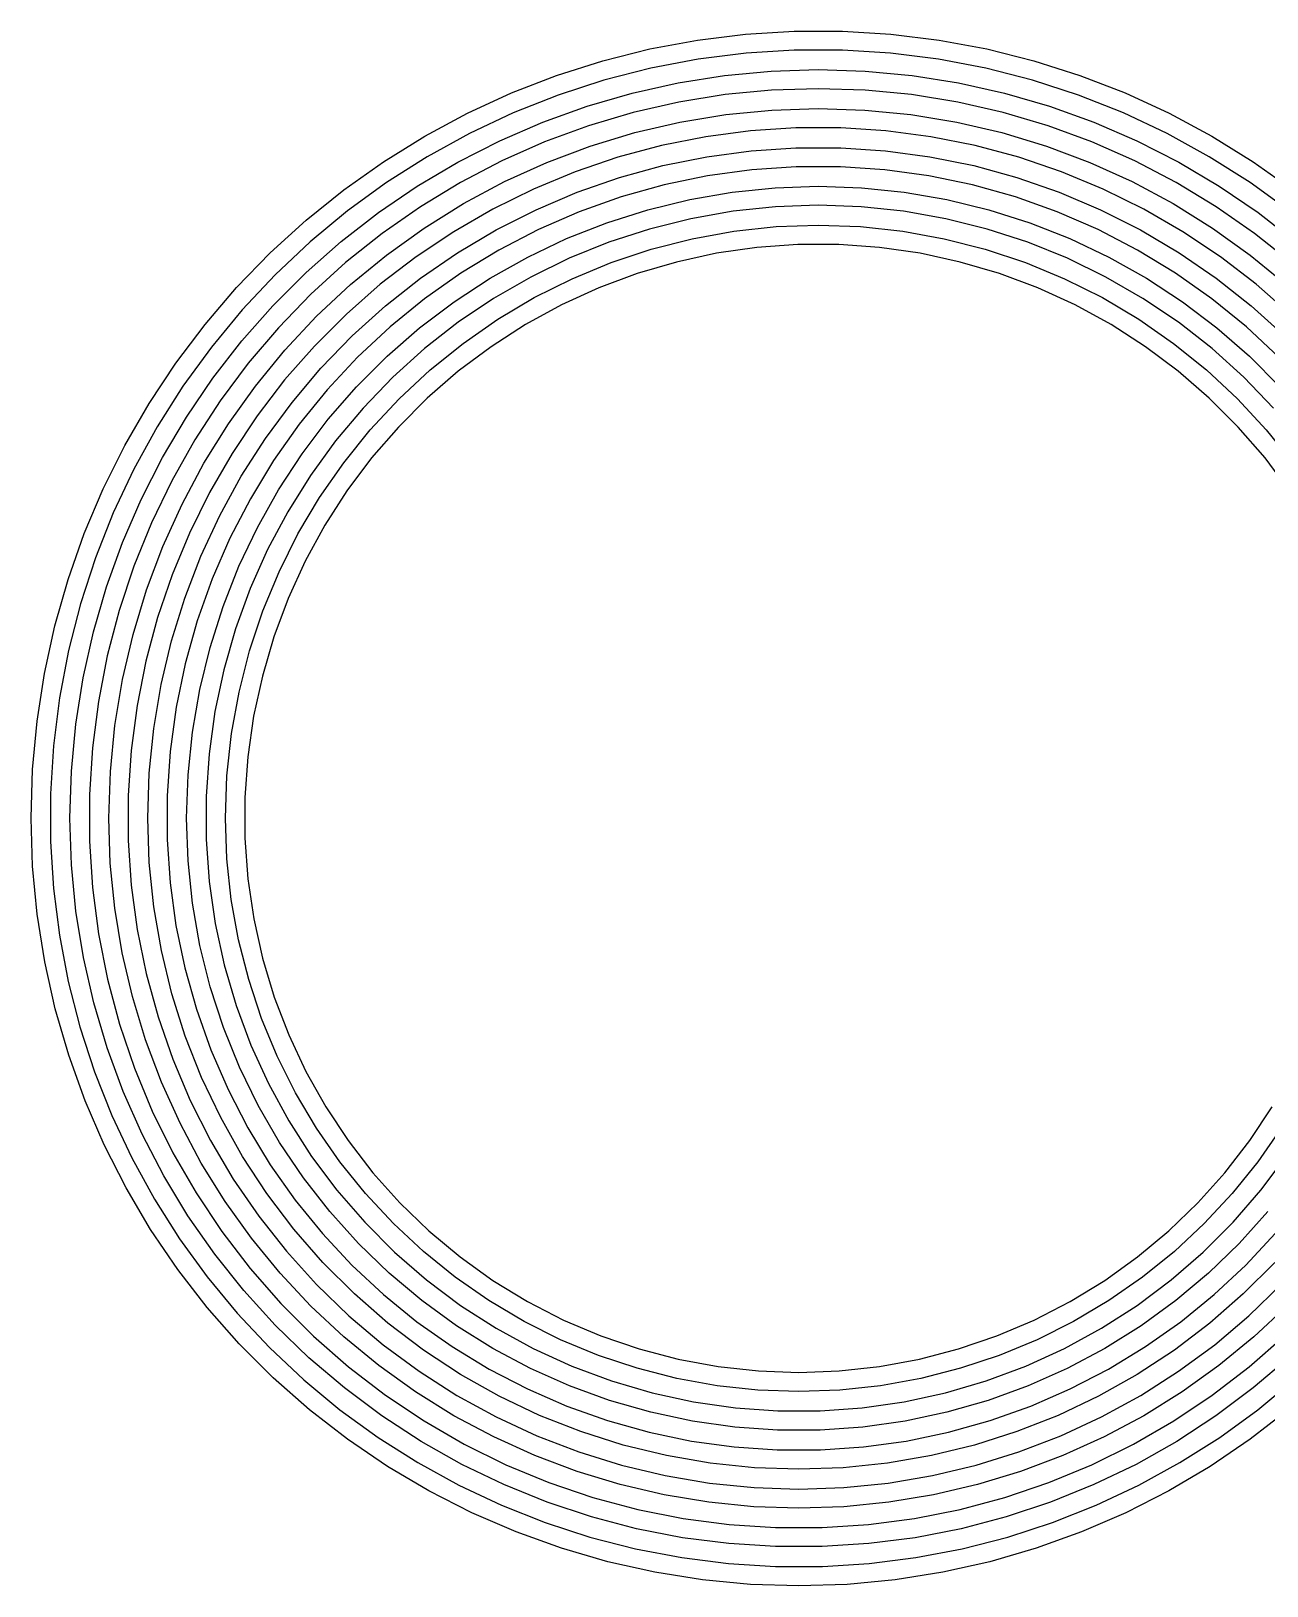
# Model space of a CAD drawing. Extents: x 25 to 275, y -107 to -24.
# Drawn here: x 130.12 to 146.02, y -74.88 to -54.88 of the extents above; entities that cross this region are included whole.
import ezdxf

# ---------------------------------------------------------------- set-up
doc = ezdxf.new("R2010")
doc.units = 0
doc.layers.add('BLACK', color=7, linetype='CONTINUOUS')

msp = doc.modelspace()

# ---------------------------------------------------------------- linework, layer by layer
at = {"layer": 'BLACK', "linetype": 'CONTINUOUS'}
for p, q in [((138.696909, -54.994825), (139.315783, -54.918191)), ((139.315783, -54.918191), (139.9382, -54.879802)), ((139.9382, -54.879802), (140.5618, -54.879802)), ((140.5618, -54.879802), (141.184217, -54.918191)), ((141.184217, -54.918191), (141.803091, -54.994825)), ((137.479162, -55.261515), (138.083928, -55.109411)), ((138.083928, -55.109411), (138.696909, -54.994825)), ((139.320222, -55.163972), (138.704447, -55.241763)), ((139.939666, -55.125), (139.320222, -55.163972)), ((140.560334, -55.125), (139.939666, -55.125)), ((141.179778, -55.163972), (140.560334, -55.125)), ((141.795553, -55.241763), (141.179778, -55.163972)), ((141.803091, -54.994825), (142.416072, -55.109411)), ((142.416072, -55.109411), (143.020838, -55.261515)), ((136.884908, -55.450561), (137.479162, -55.261515)), ((138.094772, -55.358064), (137.493603, -55.512418)), ((138.704447, -55.241763), (138.094772, -55.358064)), ((139.645641, -55.393993), (140.25, -55.375)), ((140.25, -55.375), (140.854359, -55.393993)), ((142.405228, -55.358064), (141.795553, -55.241763)), ((143.006397, -55.512418), (142.405228, -55.358064)), ((143.020838, -55.261515), (143.615092, -55.450561)), ((136.303418, -55.675832), (136.884908, -55.450561)), ((137.493603, -55.512418), (136.903312, -55.704216)), ((137.85636, -55.677387), (138.446455, -55.545485)), ((138.446455, -55.545485), (139.043668, -55.450896)), ((139.043668, -55.450896), (139.645641, -55.393993)), ((140.854359, -55.393993), (141.456332, -55.450896)), ((141.456332, -55.450896), (142.053545, -55.545485)), ((142.053545, -55.545485), (142.64364, -55.677387)), ((143.596688, -55.704216), (143.006397, -55.512418)), ((143.615092, -55.450561), (144.196582, -55.675832)), ((135.736899, -55.936472), (136.303418, -55.675832)), ((136.903312, -55.704216), (136.326228, -55.932699)), ((137.275711, -55.846081), (137.85636, -55.677387)), ((139.050535, -55.697189), (138.456967, -55.793153)), ((139.649033, -55.639453), (139.050535, -55.697189)), ((140.25, -55.620181), (139.649033, -55.639453)), ((140.850967, -55.639453), (140.25, -55.620181)), ((141.449465, -55.697189), (140.850967, -55.639453)), ((142.043033, -55.793153), (141.449465, -55.697189)), ((142.64364, -55.677387), (143.224289, -55.846081)), ((144.173772, -55.932699), (143.596688, -55.704216)), ((144.196582, -55.675832), (144.763101, -55.936472)), ((135.1875, -56.231493), (135.736899, -55.936472)), ((136.326228, -55.932699), (135.764631, -56.196967)), ((136.706801, -56.050901), (137.275711, -55.846081)), ((137.870766, -55.926949), (137.294342, -56.098029)), ((138.456967, -55.793153), (137.870766, -55.926949)), ((138.469801, -56.050334), (139.058948, -55.953066)), ((139.058948, -55.953066), (139.653196, -55.894537)), ((139.653196, -55.894537), (140.25, -55.875)), ((140.25, -55.875), (140.846804, -55.894537)), ((140.846804, -55.894537), (141.441052, -55.953066)), ((141.441052, -55.953066), (142.030199, -56.050334)), ((142.629234, -55.926949), (142.043033, -55.793153)), ((143.205658, -56.098029), (142.629234, -55.926949)), ((143.224289, -55.846081), (143.793199, -56.050901)), ((144.735369, -56.196967), (144.173772, -55.932699)), ((144.763101, -55.936472), (145.3125, -56.231493)), ((136.151874, -56.29104), (136.706801, -56.050901)), ((137.294342, -56.098029), (136.730063, -56.305689)), ((137.316865, -56.359263), (137.888276, -56.185927)), ((137.888276, -56.185927), (138.469801, -56.050334)), ((139.379632, -56.163004), (138.803528, -56.23885)), ((139.959463, -56.125), (139.379632, -56.163004)), ((140.540537, -56.125), (139.959463, -56.125)), ((141.120368, -56.163004), (140.540537, -56.125)), ((141.696472, -56.23885), (141.120368, -56.163004)), ((142.030199, -56.050334), (142.611724, -56.185927)), ((142.611724, -56.185927), (143.183135, -56.359263)), ((143.769937, -56.305689), (143.205658, -56.098029)), ((143.793199, -56.050901), (144.348126, -56.29104)), ((134.657305, -56.559776), (135.1875, -56.231493)), ((135.764631, -56.196967), (135.220734, -56.495976)), ((135.613121, -56.565548), (136.151874, -56.29104)), ((136.730063, -56.305689), (136.180249, -56.549075)), ((136.758014, -56.569599), (137.316865, -56.359263)), ((138.233619, -56.352212), (137.672343, -56.502605)), ((138.803528, -56.23885), (138.233619, -56.352212)), ((139.386675, -56.418316), (139.961796, -56.379817)), ((139.961796, -56.379817), (140.538204, -56.379817)), ((140.538204, -56.379817), (141.113325, -56.418316)), ((142.266381, -56.352212), (141.696472, -56.23885)), ((142.827657, -56.502605), (142.266381, -56.352212)), ((143.183135, -56.359263), (143.741986, -56.569599)), ((144.319751, -56.549075), (143.769937, -56.305689)), ((144.348126, -56.29104), (144.886879, -56.565548)), ((145.279266, -56.495976), (144.735369, -56.196967)), ((145.3125, -56.231493), (145.842695, -56.559776)), ((134.148324, -56.920076), (134.657305, -56.559776)), ((135.220734, -56.495976), (134.696686, -56.828547)), ((135.092667, -56.873344), (135.613121, -56.565548)), ((136.180249, -56.549075), (135.647158, -56.827188)), ((136.214116, -56.816036), (136.758014, -56.569599)), ((137.672343, -56.502605), (137.122106, -56.689386)), ((138.250551, -56.609957), (138.815409, -56.495144)), ((138.815409, -56.495144), (139.386675, -56.418316)), ((141.113325, -56.418316), (141.684591, -56.495144)), ((141.684591, -56.495144), (142.249449, -56.609957)), ((143.377894, -56.689386), (142.827657, -56.502605)), ((143.741986, -56.569599), (144.285884, -56.816036)), ((144.852842, -56.827188), (144.319751, -56.549075)), ((144.886879, -56.565548), (145.407333, -56.873344)), ((145.803314, -56.828547), (145.279266, -56.495976)), ((145.842695, -56.559776), (146.351676, -56.920076)), ((137.122106, -56.689386), (136.585263, -56.911753)), ((137.150108, -56.951317), (137.694623, -56.762241)), ((137.694623, -56.762241), (138.250551, -56.609957)), ((138.826171, -56.741963), (138.265941, -56.85838)), ((139.393038, -56.664048), (138.826171, -56.741963)), ((139.963901, -56.625), (139.393038, -56.664048)), ((140.536099, -56.625), (139.963901, -56.625)), ((141.106962, -56.664048), (140.536099, -56.625)), ((141.673829, -56.741963), (141.106962, -56.664048)), ((142.234059, -56.85838), (141.673829, -56.741963)), ((142.249449, -56.609957), (142.805377, -56.762241)), ((142.805377, -56.762241), (143.349892, -56.951317)), ((143.914737, -56.911753), (143.377894, -56.689386)), ((133.66249, -57.311025), (134.148324, -56.920076)), ((134.696686, -56.828547), (134.194555, -57.193367)), ((134.592567, -57.213211), (135.092667, -56.873344)), ((135.647158, -56.827188), (135.132981, -57.138885)), ((135.6875, -57.097518), (136.214116, -56.816036)), ((136.585263, -56.911753), (136.064113, -57.168756)), ((136.619438, -57.176341), (137.150108, -56.951317)), ((138.265941, -56.85838), (137.714963, -57.012756)), ((138.59692, -57.044942), (139.143646, -56.950677)), ((139.143646, -56.950677), (139.69553, -56.893941)), ((139.69553, -56.893941), (140.25, -56.875)), ((140.25, -56.875), (140.80447, -56.893941)), ((140.80447, -56.893941), (141.356354, -56.950677)), ((141.356354, -56.950677), (141.90308, -57.044942)), ((142.785037, -57.012756), (142.234059, -56.85838)), ((143.349892, -56.951317), (143.880562, -57.176341)), ((144.435887, -57.168756), (143.914737, -56.911753)), ((144.285884, -56.816036), (144.8125, -57.097518)), ((145.367019, -57.138885), (144.852842, -56.827188)), ((145.407333, -56.873344), (145.907433, -57.213211)), ((146.305445, -57.193367), (145.803314, -56.828547)), ((135.132981, -57.138885), (134.639831, -57.482885)), ((135.180422, -57.41284), (135.6875, -57.097518)), ((136.064113, -57.168756), (135.560887, -57.459294)), ((136.104982, -57.436307), (136.619438, -57.176341)), ((137.714963, -57.012756), (137.175804, -57.204374)), ((137.529103, -57.34413), (138.057901, -57.176297)), ((138.057901, -57.176297), (138.59692, -57.044942)), ((139.700333, -57.139395), (139.153344, -57.196886)), ((140.25, -57.1202), (139.700333, -57.139395)), ((140.799667, -57.139395), (140.25, -57.1202)), ((141.346656, -57.196886), (140.799667, -57.139395)), ((141.90308, -57.044942), (142.442099, -57.176297)), ((142.442099, -57.176297), (142.970897, -57.34413)), ((143.324196, -57.204374), (142.785037, -57.012756)), ((143.880562, -57.176341), (144.395018, -57.436307)), ((144.939113, -57.459294), (144.435887, -57.168756)), ((144.8125, -57.097518), (145.319578, -57.41284)), ((145.860169, -57.482885), (145.367019, -57.138885)), ((133.201644, -57.731142), (133.66249, -57.311025)), ((134.194555, -57.193367), (133.716321, -57.588996)), ((134.114794, -57.58381), (134.592567, -57.213211)), ((137.175804, -57.204374), (136.650978, -57.432338)), ((137.012991, -57.547658), (137.529103, -57.34413)), ((138.611697, -57.292393), (138.078033, -57.42545)), ((139.153344, -57.196886), (138.611697, -57.292393)), ((139.706039, -57.394428), (140.25, -57.375)), ((140.25, -57.375), (140.793961, -57.394428)), ((141.888303, -57.292393), (141.346656, -57.196886)), ((142.421967, -57.42545), (141.888303, -57.292393)), ((142.970897, -57.34413), (143.487009, -57.547658)), ((143.849022, -57.432338), (143.324196, -57.204374)), ((145.907433, -57.213211), (146.385206, -57.58381)), ((133.661234, -57.983677), (134.114794, -57.58381)), ((134.639831, -57.482885), (134.169735, -57.857775)), ((134.695052, -57.760651), (135.180422, -57.41284)), ((135.560887, -57.459294), (135.077741, -57.782121)), ((135.60904, -57.730054), (136.104982, -57.436307)), ((136.650978, -57.432338), (136.142933, -57.695586)), ((136.511972, -57.785933), (137.012991, -57.547658)), ((138.078033, -57.42545), (137.55495, -57.59541)), ((138.101789, -57.683866), (138.62919, -57.549255)), ((138.62919, -57.549255), (139.164849, -57.452612)), ((139.164849, -57.452612), (139.706039, -57.394428)), ((140.793961, -57.394428), (141.335151, -57.452612)), ((141.335151, -57.452612), (141.87081, -57.549255)), ((141.87081, -57.549255), (142.398211, -57.683866)), ((142.94505, -57.59541), (142.421967, -57.42545)), ((143.487009, -57.547658), (143.988028, -57.785933)), ((144.357067, -57.695586), (143.849022, -57.432338)), ((144.395018, -57.436307), (144.89096, -57.730054)), ((145.422259, -57.782121), (144.939113, -57.459294)), ((145.319578, -57.41284), (145.804948, -57.760651)), ((146.330265, -57.857775), (145.860169, -57.482885)), ((132.767535, -58.178832), (133.201644, -57.731142)), ((133.716321, -57.588996), (133.263873, -58.013873)), ((134.233469, -58.139462), (134.695052, -57.760651)), ((135.077741, -57.782121), (134.616744, -58.135857)), ((135.133825, -58.056271), (135.60904, -57.730054)), ((136.142933, -57.695586), (135.654036, -57.99289)), ((136.02838, -58.057842), (136.511972, -57.785933)), ((137.55495, -57.59541), (137.044997, -57.801445)), ((137.585336, -57.855758), (138.101789, -57.683866)), ((138.93971, -57.737553), (138.424952, -57.849531)), ((139.461146, -57.662581), (138.93971, -57.737553)), ((139.986601, -57.625), (139.461146, -57.662581)), ((140.513399, -57.625), (139.986601, -57.625)), ((141.038854, -57.662581), (140.513399, -57.625)), ((141.56029, -57.737553), (141.038854, -57.662581)), ((142.075048, -57.849531), (141.56029, -57.737553)), ((142.398211, -57.683866), (142.914664, -57.855758)), ((143.455003, -57.801445), (142.94505, -57.59541)), ((143.988028, -57.785933), (144.47162, -58.057842)), ((144.845964, -57.99289), (144.357067, -57.695586)), ((144.89096, -57.730054), (145.366175, -58.056271)), ((145.883256, -58.135857), (145.422259, -57.782121)), ((145.804948, -57.760651), (146.266531, -58.139462)), ((133.233677, -58.411234), (133.661234, -57.983677)), ((134.169735, -57.857775), (133.724624, -58.262013)), ((137.044997, -57.801445), (136.550658, -58.04255)), ((137.082461, -58.064056), (137.585336, -57.855758)), ((138.424952, -57.849531), (137.919493, -57.997947)), ((142.580507, -57.997947), (142.075048, -57.849531)), ((142.914664, -57.855758), (143.417539, -58.064056)), ((143.949342, -58.04255), (143.455003, -57.801445)), ((132.361809, -58.652396), (132.767535, -58.178832)), ((133.263873, -58.013873), (132.838996, -58.466321)), ((133.797651, -58.547651), (134.233469, -58.139462)), ((134.616744, -58.135857), (134.179869, -58.518987)), ((134.68146, -58.4135), (135.133825, -58.056271)), ((135.654036, -57.99289), (135.186569, -58.322865)), ((135.564472, -58.36212), (136.02838, -58.057842)), ((136.550658, -58.04255), (136.074342, -58.317551)), ((136.595726, -58.307698), (137.082461, -58.064056)), ((137.42591, -58.182044), (136.946718, -58.400884)), ((137.919493, -57.997947), (137.42591, -58.182044)), ((143.07409, -58.182044), (142.580507, -57.997947)), ((143.553282, -58.400884), (143.07409, -58.182044)), ((143.417539, -58.064056), (143.904274, -58.307698)), ((144.425658, -58.317551), (143.949342, -58.04255)), ((144.47162, -58.057842), (144.935528, -58.36212)), ((145.313431, -58.322865), (144.845964, -57.99289)), ((145.366175, -58.056271), (145.81854, -58.4135)), ((146.320131, -58.518987), (145.883256, -58.135857)), ((133.724624, -58.262013), (133.306326, -58.693939)), ((135.186569, -58.322865), (134.742709, -58.683972)), ((135.12241, -58.697346), (135.564472, -58.36212)), ((136.074342, -58.317551), (135.61837, -58.625108)), ((136.127614, -58.585442), (136.595726, -58.307698)), ((143.904274, -58.307698), (144.372386, -58.585442)), ((144.88163, -58.625108), (144.425658, -58.317551)), ((144.935528, -58.36212), (145.37759, -58.697346)), ((145.757291, -58.683972), (145.313431, -58.322865)), ((132.838996, -58.466321), (132.443367, -58.944555)), ((132.83381, -58.864794), (133.233677, -58.411234)), ((133.389462, -58.983469), (133.797651, -58.547651)), ((134.179869, -58.518987), (133.768987, -58.929869)), ((134.253965, -58.800146), (134.68146, -58.4135)), ((135.680508, -58.895873), (136.127614, -58.585442)), ((136.946718, -58.400884), (136.484359, -58.653351)), ((144.015641, -58.653351), (143.553282, -58.400884)), ((144.372386, -58.585442), (144.819492, -58.895873)), ((145.81854, -58.4135), (146.246035, -58.800146)), ((131.986006, -59.15004), (132.361809, -58.652396)), ((133.306326, -58.693939), (132.916562, -59.151779)), ((134.742709, -58.683972), (134.324526, -59.074526)), ((134.704256, -59.061958), (135.12241, -58.697346)), ((135.61837, -58.625108), (135.184962, -58.963723)), ((136.484359, -58.653351), (136.041189, -58.938159)), ((144.458811, -58.938159), (144.015641, -58.653351)), ((145.315038, -58.963723), (144.88163, -58.625108)), ((145.37759, -58.697346), (145.795744, -59.061958)), ((146.175474, -59.074526), (145.757291, -58.683972)), ((132.443367, -58.944555), (132.078547, -59.446686)), ((132.463211, -59.342567), (132.83381, -58.864794)), ((133.010651, -59.445052), (133.389462, -58.983469)), ((133.768987, -58.929869), (133.385857, -59.366744)), ((133.853251, -59.214482), (134.253965, -58.800146)), ((135.184962, -58.963723), (134.776231, -59.331746)), ((135.256687, -59.237409), (135.680508, -58.895873)), ((136.041189, -58.938159), (135.619466, -59.253857)), ((144.880534, -59.253857), (144.458811, -58.938159)), ((144.819492, -58.895873), (145.243313, -59.237409)), ((145.723769, -59.331746), (145.315038, -58.963723)), ((131.641552, -59.669874), (131.986006, -59.15004)), ((132.916562, -59.151779), (132.556933, -59.633649)), ((134.324526, -59.074526), (133.933972, -59.492709)), ((134.311958, -59.454256), (134.704256, -59.061958)), ((145.795744, -59.061958), (146.188042, -59.454256)), ((132.123344, -59.842667), (132.463211, -59.342567)), ((133.385857, -59.366744), (133.032121, -59.827741)), ((133.481105, -59.654657), (133.853251, -59.214482)), ((134.776231, -59.331746), (134.394167, -59.727385)), ((134.858311, -59.608311), (135.256687, -59.237409)), ((135.619466, -59.253857), (135.221339, -59.598837)), ((145.278661, -59.598837), (144.880534, -59.253857)), ((145.243313, -59.237409), (145.641689, -59.608311)), ((146.105833, -59.727385), (145.723769, -59.331746)), ((132.078547, -59.446686), (131.745976, -59.970734)), ((132.66284, -59.930422), (133.010651, -59.445052)), ((133.933972, -59.492709), (133.572865, -59.936569)), ((133.947346, -59.87241), (134.311958, -59.454256)), ((131.329752, -60.209928), (131.641552, -59.669874)), ((132.556933, -59.633649), (132.228916, -60.137572)), ((133.139192, -60.118706), (133.481105, -59.654657)), ((134.394167, -59.727385), (134.040633, -60.148711)), ((134.487409, -60.006687), (134.858311, -59.608311)), ((135.221339, -59.598837), (134.848837, -59.971339)), ((145.651163, -59.971339), (145.278661, -59.598837)), ((145.641689, -59.608311), (146.012591, -60.006687)), ((131.745976, -59.970734), (131.446967, -60.514631)), ((131.815548, -60.363121), (132.123344, -59.842667)), ((132.347518, -60.4375), (132.66284, -59.930422)), ((133.032121, -59.827741), (132.709294, -60.310887)), ((133.572865, -59.936569), (133.24289, -60.404036)), ((133.61212, -60.314472), (133.947346, -59.87241)), ((134.848837, -59.971339), (134.503857, -60.369466)), ((145.996143, -60.369466), (145.651163, -59.971339)), ((132.228916, -60.137572), (131.933859, -60.661475)), ((132.829036, -60.604556), (133.139192, -60.118706)), ((134.040633, -60.148711), (133.71735, -60.593672)), ((134.145873, -60.430508), (134.487409, -60.006687)), ((146.012591, -60.006687), (146.354127, -60.430508)), ((131.051789, -60.768152), (131.329752, -60.209928)), ((131.54104, -60.901874), (131.815548, -60.363121)), ((132.709294, -60.310887), (132.418756, -60.814113)), ((133.307842, -60.77838), (133.61212, -60.314472)), ((134.503857, -60.369466), (134.188159, -60.791189)), ((146.311841, -60.791189), (145.996143, -60.369466)), ((131.446967, -60.514631), (131.182699, -61.076228)), ((132.066036, -60.964116), (132.347518, -60.4375)), ((133.24289, -60.404036), (132.945586, -60.892933)), ((133.835442, -60.877614), (134.145873, -60.430508)), ((130.808719, -61.342428), (131.051789, -60.768152)), ((131.933859, -60.661475), (131.672975, -61.203206)), ((132.552025, -61.110038), (132.829036, -60.604556)), ((133.035933, -61.261972), (133.307842, -60.77838)), ((133.71735, -60.593672), (133.425893, -61.0601)), ((131.300901, -61.456801), (131.54104, -60.901874)), ((131.819599, -61.508014), (132.066036, -60.964116)), ((132.418756, -60.814113), (132.161753, -61.335263)), ((132.945586, -60.892933), (132.682338, -61.400978)), ((133.557698, -61.345726), (133.835442, -60.877614)), ((134.188159, -60.791189), (133.903351, -61.234359)), ((131.182699, -61.076228), (130.954216, -61.653312)), ((132.309395, -61.632893), (132.552025, -61.110038)), ((133.425893, -61.0601), (133.167683, -61.545723)), ((130.601462, -61.930579), (130.808719, -61.342428)), ((131.672975, -61.203206), (131.447336, -61.760538)), ((132.161753, -61.335263), (131.939386, -61.872106)), ((132.797658, -61.762991), (133.035933, -61.261972)), ((133.314056, -61.832461), (133.557698, -61.345726)), ((133.903351, -61.234359), (133.650884, -61.696718)), ((131.096081, -62.025711), (131.300901, -61.456801)), ((131.609263, -62.066865), (131.819599, -61.508014)), ((132.682338, -61.400978), (132.454374, -61.925804)), ((133.167683, -61.545723), (132.943977, -62.048175)), ((130.954216, -61.653312), (130.762418, -62.243603)), ((131.447336, -61.760538), (131.257869, -62.331183)), ((132.102229, -62.170786), (132.309395, -61.632893)), ((132.59413, -62.279103), (132.797658, -61.762991)), ((133.650884, -61.696718), (133.432044, -62.17591)), ((130.430806, -62.530374), (130.601462, -61.930579)), ((131.939386, -61.872106), (131.752605, -62.422343)), ((132.454374, -61.925804), (132.262756, -62.464963)), ((133.105758, -62.335336), (133.314056, -61.832461)), ((130.927387, -62.60636), (131.096081, -62.025711)), ((131.435927, -62.638276), (131.609263, -62.066865)), ((131.931453, -62.721315), (132.102229, -62.170786)), ((132.943977, -62.048175), (132.755865, -62.565008)), ((133.432044, -62.17591), (133.247947, -62.669493)), ((130.762418, -62.243603), (130.608064, -62.844772)), ((131.257869, -62.331183), (131.105353, -62.912794)), ((132.426297, -62.807901), (132.59413, -62.279103)), ((132.933866, -62.851789), (133.105758, -62.335336)), ((130.297397, -63.139536), (130.430806, -62.530374)), ((131.752605, -62.422343), (131.602212, -62.983619)), ((132.262756, -62.464963), (132.10838, -63.015941)), ((132.755865, -62.565008), (132.604264, -63.093704)), ((130.795485, -63.196455), (130.927387, -62.60636)), ((131.300334, -63.219801), (131.435927, -62.638276)), ((131.79783, -63.282021), (131.931453, -62.721315)), ((133.247947, -62.669493), (133.099531, -63.174952)), ((130.608064, -62.844772), (130.491763, -63.454447)), ((131.105353, -62.912794), (130.990414, -63.502982)), ((131.602212, -62.983619), (131.48885, -63.553528)), ((132.294942, -63.34692), (132.426297, -62.807901)), ((132.799255, -63.37919), (132.933866, -62.851789)), ((130.201742, -63.755756), (130.297397, -63.139536)), ((132.10838, -63.015941), (131.991963, -63.576171)), ((132.604264, -63.093704), (132.489912, -63.631687)), ((133.099531, -63.174952), (132.987553, -63.68971)), ((130.700896, -63.793668), (130.795485, -63.196455)), ((131.203066, -63.808948), (131.300334, -63.219801)), ((131.701957, -63.8504), (131.79783, -63.282021)), ((132.200677, -63.893646), (132.294942, -63.34692)), ((132.702612, -63.914849), (132.799255, -63.37919)), ((130.491763, -63.454447), (130.413972, -64.070222)), ((130.990414, -63.502982), (130.913524, -64.099321)), ((131.48885, -63.553528), (131.413004, -64.129632)), ((131.991963, -63.576171), (131.914048, -64.143038)), ((130.144204, -64.376696), (130.201742, -63.755756)), ((132.489912, -63.631687), (132.413366, -64.176337)), ((132.987553, -63.68971), (132.912581, -64.211146)), ((130.643993, -64.395641), (130.700896, -63.793668)), ((131.144537, -64.403196), (131.203066, -63.808948)), ((131.644261, -64.423914), (131.701957, -63.8504)), ((132.143941, -64.44553), (132.200677, -63.893646)), ((132.644428, -64.456039), (132.702612, -63.914849)), ((130.413972, -64.070222), (130.375, -64.689666)), ((130.913524, -64.099321), (130.875, -64.699362)), ((131.413004, -64.129632), (131.375, -64.709463)), ((131.914048, -64.143038), (131.875, -64.713901)), ((132.413366, -64.176337), (132.375, -64.724999)), ((130.125, -65), (130.144204, -64.376696)), ((132.912581, -64.211146), (132.875, -64.736601)), ((130.625, -65), (130.643993, -64.395641)), ((131.125, -65), (131.144537, -64.403196)), ((131.625, -65), (131.644261, -64.423914)), ((132.125, -65), (132.143941, -64.44553)), ((132.625, -65), (132.644428, -64.456039)), ((130.375, -64.689666), (130.375, -65)), ((130.875, -64.699362), (130.875, -65)), ((131.375, -64.709463), (131.375, -65)), ((131.875, -64.713901), (131.875, -65)), ((132.375, -64.724999), (132.375, -65)), ((132.875, -64.736601), (132.875, -65)), ((130.144486, -65.620056), (130.125, -65)), ((130.375, -65), (130.375, -65.302478)), ((130.644262, -65.600658), (130.625, -65)), ((130.875, -65), (130.875, -65.298722)), ((131.144002, -65.580453), (131.125, -65)), ((131.375, -65), (131.375, -65.288365)), ((131.644524, -65.57153), (131.625, -65)), ((131.875, -65), (131.875, -65.277558)), ((132.144183, -65.549332), (132.125, -65)), ((132.375, -65), (132.375, -65.272328)), ((132.643791, -65.526126), (132.625, -65)), ((132.875, -65), (132.875, -65.260393)), ((130.375, -65.302478), (130.412985, -65.90624)), ((130.875, -65.298722), (130.914075, -65.894886)), ((131.375, -65.288365), (131.413522, -65.863808)), ((131.875, -65.277558), (131.912883, -65.831381)), ((132.375, -65.272328), (132.413855, -65.815595)), ((132.875, -65.260393), (132.913015, -65.77979)), ((131.200927, -66.15842), (131.144002, -65.580453)), ((131.703005, -66.140396), (131.644524, -65.57153)), ((132.201639, -66.095988), (132.144183, -65.549332)), ((132.700067, -66.049572), (132.643791, -65.526126)), ((130.202867, -66.237666), (130.144486, -65.620056)), ((130.701969, -66.198848), (130.644262, -65.600658)), ((132.913015, -65.77979), (132.988842, -66.295027)), ((130.412985, -65.90624), (130.488806, -66.506425)), ((130.914075, -65.894886), (130.992057, -66.487217)), ((131.413522, -65.863808), (131.490392, -66.435392)), ((131.912883, -65.831381), (131.988471, -66.381327)), ((132.413855, -65.815595), (132.491367, -66.354706)), ((131.295531, -66.731427), (131.200927, -66.15842)), ((131.800171, -66.703944), (131.703005, -66.140396)), ((132.297088, -66.637305), (132.201639, -66.095988)), ((132.793542, -66.567669), (132.700067, -66.049572)), ((130.299913, -66.85039), (130.202867, -66.237666)), ((130.797883, -66.792112), (130.701969, -66.198848)), ((131.988471, -66.381327), (132.101413, -66.924833)), ((132.491367, -66.354706), (132.607142, -66.886914)), ((132.988842, -66.295027), (133.102076, -66.803354)), ((130.488806, -66.506425), (130.602164, -67.100665)), ((130.992057, -66.487217), (131.108612, -67.073181)), ((131.490392, -66.435392), (131.605269, -67.000566)), ((132.923739, -67.077778), (132.793542, -66.567669)), ((131.427408, -67.297019), (131.295531, -66.731427)), ((131.935568, -67.259548), (131.800171, -66.703944)), ((132.430064, -67.170644), (132.297088, -66.637305)), ((130.435241, -67.455813), (130.299913, -66.85039)), ((130.931611, -67.378012), (130.797883, -66.792112)), ((132.101413, -66.924833), (132.251182, -67.459364)), ((132.607142, -66.886914), (132.760589, -67.409507)), ((133.102076, -66.803354), (133.252114, -67.302059)), ((130.602164, -67.100665), (130.75261, -67.686615)), ((131.108612, -67.073181), (131.263242, -67.650267)), ((131.605269, -67.000566), (131.757638, -67.556805)), ((132.599921, -67.693409), (132.430064, -67.170644)), ((133.089996, -67.577298), (132.923739, -67.077778)), ((131.102602, -67.95414), (130.931611, -67.378012)), ((131.595995, -67.852775), (131.427408, -67.297019)), ((132.108565, -67.804617), (131.935568, -67.259548)), ((133.252114, -67.302059), (133.438155, -67.788482)), ((130.608317, -68.051543), (130.435241, -67.455813)), ((131.757638, -67.556805), (131.94682, -68.101624)), ((132.251182, -67.459364), (132.437079, -67.982429)), ((132.760589, -67.409507), (132.950927, -67.919822)), ((133.291464, -68.063686), (133.089996, -67.577298)), ((130.75261, -67.686615), (130.939552, -68.261962)), ((131.263242, -67.650267), (131.455284, -68.216003)), ((132.80583, -68.203051), (132.599921, -67.693409)), ((131.310155, -68.518128), (131.102602, -67.95414)), ((131.800569, -68.396315), (131.595995, -67.852775)), ((132.318355, -68.336609), (132.108565, -67.804617)), ((132.437079, -67.982429), (132.658238, -68.491588)), ((132.950927, -67.919822), (133.177185, -68.415258)), ((133.438155, -67.788482), (133.659207, -68.260027)), ((130.818457, -68.63523), (130.608317, -68.051543)), ((131.94682, -68.101624), (132.17197, -68.632591)), ((133.527117, -68.534461), (133.291464, -68.063686)), ((130.939552, -68.261962), (131.162251, -68.824436)), ((131.455284, -68.216003), (131.683915, -68.767969)), ((132.563961, -68.853045), (132.318355, -68.336609)), ((133.046788, -68.697089), (132.80583, -68.203051)), ((133.659207, -68.260027), (133.914089, -68.714178)), ((131.553417, -69.06766), (131.310155, -68.518128)), ((132.040254, -68.925312), (131.800569, -68.396315)), ((132.658238, -68.491588), (132.913628, -68.984468)), ((133.177185, -68.415258), (133.43821, -68.89329)), ((133.795755, -68.987226), (133.527117, -68.534461)), ((131.064833, -69.204571), (130.818457, -68.63523)), ((131.683915, -68.767969), (131.948158, -69.303799)), ((132.17197, -68.632591), (132.432081, -69.147334)), ((133.321621, -69.173114), (133.046788, -68.697089)), ((133.914089, -68.714178), (134.201442, -69.148513)), ((145.798558, -69.148513), (146.085911, -68.714178)), ((131.162251, -68.824436), (131.419828, -69.371816)), ((132.314025, -69.4375), (132.040254, -68.925312)), ((132.844237, -69.351516), (132.563961, -68.853045)), ((133.43821, -68.89329), (133.732673, -69.351483)), ((131.831387, -69.600477), (131.553417, -69.06766)), ((132.432081, -69.147334), (132.725992, -69.643553)), ((132.913628, -68.984468), (133.202058, -69.458771)), ((133.628991, -69.628809), (133.321621, -69.173114)), ((134.096008, -69.419673), (133.795755, -68.987226)), ((134.201442, -69.148513), (134.519733, -69.560713)), ((145.480267, -69.560713), (145.798558, -69.148513)), ((146.204245, -68.987226), (145.903992, -69.419673)), ((131.346472, -69.757318), (131.064833, -69.204571)), ((131.419828, -69.371816), (131.711268, -69.901943)), ((131.948158, -69.303799), (132.246879, -69.8212)), ((133.157877, -69.829698), (132.844237, -69.351516)), ((133.732673, -69.351483), (134.059073, -69.787502)), ((145.940927, -69.787502), (146.267327, -69.351483)), ((132.620707, -69.930686), (132.314025, -69.4375)), ((133.202058, -69.458771), (133.522182, -69.912284)), ((134.426347, -69.829598), (134.096008, -69.419673)), ((134.519733, -69.560713), (134.867263, -69.94858)), ((145.132737, -69.94858), (145.480267, -69.560713)), ((145.903992, -69.419673), (145.573653, -69.829598)), ((131.662262, -70.29129), (131.346472, -69.757318)), ((132.142924, -70.11439), (131.831387, -69.600477)), ((132.725992, -69.643553), (133.052391, -70.119034)), ((133.9674, -70.061952), (133.628991, -69.628809)), ((131.711268, -69.901943), (132.035419, -70.412724)), ((132.246879, -69.8212), (132.578801, -70.317956)), ((132.958989, -70.402758), (132.620707, -69.930686)), ((133.503418, -70.285362), (133.157877, -69.829698)), ((133.522182, -69.912284), (133.87251, -70.342894)), ((134.059073, -69.787502), (134.415746, -70.199125)), ((134.785087, -70.214913), (134.426347, -69.829598)), ((134.867263, -69.94858), (135.242179, -70.310045)), ((144.757821, -70.310045), (145.132737, -69.94858)), ((145.573653, -69.829598), (145.214913, -70.214913)), ((145.584254, -70.199125), (145.940927, -69.787502)), ((132.486747, -70.607286), (132.142924, -70.11439)), ((133.052391, -70.119034), (133.40982, -70.571652)), ((134.335199, -70.470435), (133.9674, -70.061952)), ((146.0326, -70.061952), (145.664801, -70.470435)), ((132.010957, -70.804379), (131.662262, -70.29129)), ((132.578801, -70.317956), (132.942501, -70.79194)), ((133.879249, -70.716383), (133.503418, -70.285362)), ((133.87251, -70.342894), (134.251406, -70.748594)), ((134.415746, -70.199125), (134.800875, -70.584254)), ((135.170402, -70.573653), (134.785087, -70.214913)), ((135.242179, -70.310045), (135.64248, -70.643178)), ((144.35752, -70.643178), (144.757821, -70.310045)), ((145.214913, -70.214913), (144.829598, -70.573653)), ((145.199125, -70.584254), (145.584254, -70.199125)), ((145.748594, -70.748594), (146.12749, -70.342894)), ((132.035419, -70.412724), (132.391003, -70.902143)), ((133.327422, -70.851694), (132.958989, -70.402758)), ((133.40982, -70.571652), (133.796682, -70.999385)), ((134.730596, -70.852266), (134.335199, -70.470435)), ((135.580327, -70.903992), (135.170402, -70.573653)), ((144.829598, -70.573653), (144.419673, -70.903992)), ((145.664801, -70.470435), (145.269404, -70.852266)), ((132.861444, -71.077141), (132.486747, -70.607286)), ((134.283617, -71.120751), (133.879249, -70.716383)), ((134.251406, -70.748594), (134.657106, -71.12749)), ((134.800875, -70.584254), (135.212498, -70.940927)), ((135.64248, -70.643178), (136.06603, -70.946202)), ((143.93397, -70.946202), (144.35752, -70.643178)), ((144.787502, -70.940927), (145.199125, -70.584254)), ((145.342894, -71.12749), (145.748594, -70.748594)), ((146.120751, -70.716383), (145.716383, -71.120751)), ((132.391182, -71.294562), (132.010957, -70.804379)), ((132.391003, -70.902143), (132.776616, -71.368269)), ((132.942501, -70.79194), (133.336423, -71.241121)), ((133.724427, -71.275573), (133.327422, -70.851694)), ((135.151666, -71.205585), (134.730596, -70.852266)), ((135.212498, -70.940927), (135.648517, -71.267327)), ((136.012774, -71.204245), (135.580327, -70.903992)), ((136.06603, -70.946202), (136.51057, -71.2175)), ((143.48943, -71.2175), (143.93397, -70.946202)), ((144.419673, -70.903992), (143.987226, -71.204245)), ((144.351483, -71.267327), (144.787502, -70.940927)), ((145.269404, -70.852266), (144.848334, -71.205585)), ((133.265475, -71.522024), (132.861444, -71.077141)), ((133.796682, -70.999385), (134.211249, -71.400323)), ((134.714638, -71.496582), (134.283617, -71.120751)), ((134.657106, -71.12749), (135.087716, -71.477818)), ((144.912284, -71.477818), (145.342894, -71.12749)), ((145.716383, -71.120751), (145.285362, -71.496582)), ((145.788751, -71.400323), (146.203318, -70.999385)), ((132.801435, -71.759903), (132.391182, -71.294562)), ((132.776616, -71.368269), (133.190737, -71.809263)), ((133.336423, -71.241121), (133.758879, -71.663577)), ((134.148306, -71.672578), (133.724427, -71.275573)), ((135.596356, -71.528671), (135.151666, -71.205585)), ((135.648517, -71.267327), (136.10671, -71.56179)), ((136.465539, -71.472883), (136.012774, -71.204245)), ((136.51057, -71.2175), (136.973727, -71.455626)), ((143.026273, -71.455626), (143.48943, -71.2175)), ((143.987226, -71.204245), (143.534461, -71.472883)), ((143.89329, -71.56179), (144.351483, -71.267327)), ((144.848334, -71.205585), (144.403644, -71.528671)), ((146.275573, -71.275573), (145.851694, -71.672578)), ((133.697179, -71.940106), (133.265475, -71.522024)), ((134.211249, -71.400323), (134.651671, -71.772677)), ((135.170302, -71.842123), (134.714638, -71.496582)), ((135.087716, -71.477818), (135.541229, -71.797942)), ((136.0625, -71.81995), (135.596356, -71.528671)), ((136.10671, -71.56179), (136.584742, -71.822815)), ((136.936314, -71.708536), (136.465539, -71.472883)), ((136.973727, -71.455626), (137.453031, -71.659308)), ((142.546969, -71.659308), (143.026273, -71.455626)), ((143.534461, -71.472883), (143.063686, -71.708536)), ((143.415258, -71.822815), (143.89329, -71.56179)), ((144.403644, -71.528671), (143.9375, -71.81995)), ((144.458771, -71.797942), (144.912284, -71.477818)), ((145.285362, -71.496582), (144.829698, -71.842123)), ((145.348329, -71.772677), (145.788751, -71.400323)), ((133.240097, -72.198565), (132.801435, -71.759903)), ((133.758879, -71.663577), (134.20806, -72.057499)), ((134.597242, -72.041011), (134.148306, -71.672578)), ((134.651671, -71.772677), (135.115979, -72.114781)), ((137.422702, -71.910004), (136.936314, -71.708536)), ((137.453031, -71.659308), (137.945923, -71.82746)), ((142.054077, -71.82746), (142.546969, -71.659308)), ((143.063686, -71.708536), (142.577298, -71.910004)), ((144.884021, -72.114781), (145.348329, -71.772677)), ((145.851694, -71.672578), (145.402758, -72.041011)), ((145.79194, -72.057499), (146.241121, -71.663577)), ((133.190737, -71.809263), (133.631731, -72.223384)), ((134.154783, -72.32967), (133.697179, -71.940106)), ((135.648484, -72.155763), (135.170302, -71.842123)), ((135.541229, -71.797942), (136.015532, -72.086372)), ((136.547827, -72.078003), (136.0625, -71.81995)), ((136.584742, -71.822815), (137.080178, -72.049073)), ((137.922222, -72.076261), (137.422702, -71.910004)), ((137.945923, -71.82746), (138.449776, -71.959184)), ((138.449776, -71.959184), (138.961899, -72.053778)), ((141.038101, -72.053778), (141.550224, -71.959184)), ((141.550224, -71.959184), (142.054077, -71.82746)), ((142.577298, -71.910004), (142.077778, -72.076261)), ((142.919822, -72.049073), (143.415258, -71.822815)), ((143.9375, -71.81995), (143.452173, -72.078003)), ((143.984468, -72.086372), (144.458771, -71.797942)), ((144.829698, -71.842123), (144.351516, -72.155763)), ((146.302821, -71.940106), (145.845217, -72.32967)), ((134.20806, -72.057499), (134.682044, -72.421199)), ((135.069314, -72.379293), (134.597242, -72.041011)), ((135.115979, -72.114781), (135.602101, -72.42511)), ((136.146955, -72.436039), (135.648484, -72.155763)), ((136.015532, -72.086372), (136.508412, -72.341762)), ((137.049973, -72.301573), (136.547827, -72.078003)), ((137.080178, -72.049073), (137.590493, -72.239411)), ((138.432331, -72.206458), (137.922222, -72.076261)), ((138.961899, -72.053778), (139.479561, -72.110737)), ((139.479561, -72.110737), (140, -72.129757)), ((140, -72.129757), (140.520439, -72.110737)), ((140.520439, -72.110737), (141.038101, -72.053778)), ((142.077778, -72.076261), (141.567669, -72.206458)), ((142.409507, -72.239411), (142.919822, -72.049073)), ((143.452173, -72.078003), (142.950027, -72.301573)), ((143.491588, -72.341762), (143.984468, -72.086372)), ((144.351516, -72.155763), (143.853045, -72.436039)), ((144.397899, -72.42511), (144.884021, -72.114781)), ((145.402758, -72.041011), (144.930686, -72.379293)), ((145.317956, -72.421199), (145.79194, -72.057499)), ((133.705438, -72.608818), (133.240097, -72.198565)), ((133.631731, -72.223384), (134.097857, -72.608997)), ((134.636406, -72.689115), (134.154783, -72.32967)), ((135.5625, -72.685975), (135.069314, -72.379293)), ((136.508412, -72.341762), (137.017571, -72.562921)), ((137.566491, -72.48957), (137.049973, -72.301573)), ((137.590493, -72.239411), (138.113086, -72.392858)), ((138.950428, -72.299933), (138.432331, -72.206458)), ((139.473874, -72.356209), (138.950428, -72.299933)), ((140, -72.375), (139.473874, -72.356209)), ((140.526126, -72.356209), (140, -72.375)), ((141.049572, -72.299933), (140.526126, -72.356209)), ((141.567669, -72.206458), (141.049572, -72.299933)), ((141.886914, -72.392858), (142.409507, -72.239411)), ((142.950027, -72.301573), (142.433509, -72.48957)), ((142.982429, -72.562921), (143.491588, -72.341762)), ((144.930686, -72.379293), (144.4375, -72.685975)), ((145.845217, -72.32967), (145.363594, -72.689115)), ((145.902143, -72.608997), (146.368269, -72.223384)), ((134.682044, -72.421199), (135.1788, -72.753121)), ((135.602101, -72.42511), (136.107864, -72.702276)), ((136.663391, -72.681645), (136.146955, -72.436039)), ((137.017571, -72.562921), (137.540636, -72.748818)), ((138.094865, -72.641079), (137.566491, -72.48957)), ((138.113086, -72.392858), (138.645294, -72.508633)), ((138.645294, -72.508633), (139.184405, -72.586145)), ((140.815595, -72.586145), (141.354706, -72.508633)), ((141.354706, -72.508633), (141.886914, -72.392858)), ((142.433509, -72.48957), (141.905135, -72.641079)), ((142.459364, -72.748818), (142.982429, -72.562921)), ((143.853045, -72.436039), (143.336609, -72.681645)), ((143.892136, -72.702276), (144.397899, -72.42511)), ((144.8212, -72.753121), (145.317956, -72.421199)), ((134.195621, -72.989043), (133.705438, -72.608818)), ((134.097857, -72.608997), (134.587276, -72.964581)), ((135.14007, -73.016963), (134.636406, -72.689115)), ((135.1788, -72.753121), (135.696201, -73.051842)), ((136.074688, -72.959746), (135.5625, -72.685975)), ((136.107864, -72.702276), (136.631011, -72.945042)), ((137.195383, -72.891435), (136.663391, -72.681645)), ((137.540636, -72.748818), (138.075167, -72.898587)), ((138.632521, -72.755361), (138.094865, -72.641079)), ((139.176838, -72.83186), (138.632521, -72.755361)), ((139.184405, -72.586145), (139.727672, -72.625)), ((139.727672, -72.625), (140.272328, -72.625)), ((140.272328, -72.625), (140.815595, -72.586145)), ((141.367479, -72.755361), (140.823162, -72.83186)), ((141.905135, -72.641079), (141.367479, -72.755361)), ((141.924833, -72.898587), (142.459364, -72.748818)), ((143.336609, -72.681645), (142.804617, -72.891435)), ((143.368989, -72.945042), (143.892136, -72.702276)), ((144.4375, -72.685975), (143.925312, -72.959746)), ((144.303799, -73.051842), (144.8212, -72.753121)), ((145.363594, -72.689115), (144.85993, -73.016963)), ((145.412724, -72.964581), (145.902143, -72.608997)), ((146.294562, -72.608818), (145.804379, -72.989043)), ((134.587276, -72.964581), (135.098057, -73.288732)), ((136.603685, -73.199431), (136.074688, -72.959746)), ((136.631011, -72.945042), (137.169205, -73.152323)), ((137.740452, -73.064432), (137.195383, -72.891435)), ((138.075167, -72.898587), (138.618673, -73.011529)), ((139.725166, -72.870203), (139.176838, -72.83186)), ((140.274834, -72.870203), (139.725166, -72.870203)), ((140.823162, -72.83186), (140.274834, -72.870203)), ((141.381327, -73.011529), (141.924833, -72.898587)), ((142.804617, -72.891435), (142.259548, -73.064432)), ((142.830795, -73.152323), (143.368989, -72.945042)), ((143.925312, -72.959746), (143.396315, -73.199431)), ((144.901943, -73.288732), (145.412724, -72.964581)), ((134.70871, -73.337738), (134.195621, -72.989043)), ((135.663704, -73.311868), (135.14007, -73.016963)), ((135.696201, -73.051842), (136.232031, -73.316085)), ((137.169205, -73.152323), (137.720042, -73.323194)), ((138.296056, -73.199829), (137.740452, -73.064432)), ((138.618673, -73.011529), (139.168619, -73.087117)), ((139.168619, -73.087117), (139.722442, -73.125)), ((139.722442, -73.125), (140.277558, -73.125)), ((140.277558, -73.125), (140.831381, -73.087117)), ((140.831381, -73.087117), (141.381327, -73.011529)), ((142.259548, -73.064432), (141.703944, -73.199829)), ((142.279958, -73.323194), (142.830795, -73.152323)), ((143.767969, -73.316085), (144.303799, -73.051842)), ((144.85993, -73.016963), (144.336296, -73.311868)), ((145.804379, -72.989043), (145.29129, -73.337738)), ((135.242682, -73.653528), (134.70871, -73.337738)), ((135.098057, -73.288732), (135.628184, -73.580172)), ((136.205156, -73.572618), (135.663704, -73.311868)), ((136.232031, -73.316085), (136.783997, -73.544716)), ((137.147225, -73.404005), (136.603685, -73.199431)), ((137.720042, -73.323194), (138.281061, -73.456892)), ((138.859604, -73.296995), (138.296056, -73.199829)), ((139.42847, -73.355476), (138.859604, -73.296995)), ((140, -73.375), (139.42847, -73.355476)), ((140.57153, -73.355476), (140, -73.375)), ((141.140396, -73.296995), (140.57153, -73.355476)), ((141.703944, -73.199829), (141.140396, -73.296995)), ((141.718939, -73.456892), (142.279958, -73.323194)), ((143.396315, -73.199431), (142.852775, -73.404005)), ((143.216003, -73.544716), (143.767969, -73.316085)), ((144.336296, -73.311868), (143.794844, -73.572618)), ((144.371816, -73.580172), (144.901943, -73.288732)), ((145.29129, -73.337738), (144.757318, -73.653528)), ((135.628184, -73.580172), (136.175564, -73.837749)), ((136.762203, -73.798141), (136.205156, -73.572618)), ((136.783997, -73.544716), (137.349733, -73.736758)), ((137.702981, -73.572592), (137.147225, -73.404005)), ((138.268573, -73.704469), (137.702981, -73.572592)), ((138.281061, -73.456892), (138.849758, -73.552819)), ((138.849758, -73.552819), (139.423592, -73.610548)), ((140.576408, -73.610548), (141.150242, -73.552819)), ((141.150242, -73.552819), (141.718939, -73.456892)), ((142.297019, -73.572592), (141.731427, -73.704469)), ((142.852775, -73.404005), (142.297019, -73.572592)), ((142.650267, -73.736758), (143.216003, -73.544716)), ((143.794844, -73.572618), (143.237797, -73.798141)), ((143.824436, -73.837749), (144.371816, -73.580172)), ((135.795429, -73.935167), (135.242682, -73.653528)), ((137.349733, -73.736758), (137.926819, -73.891388)), ((138.84158, -73.799073), (138.268573, -73.704469)), ((139.423592, -73.610548), (140, -73.629819)), ((140, -73.629819), (140.576408, -73.610548)), ((141.731427, -73.704469), (141.15842, -73.799073)), ((142.073181, -73.891388), (142.650267, -73.736758)), ((144.757318, -73.653528), (144.204571, -73.935167)), ((136.36477, -74.181543), (135.795429, -73.935167)), ((136.175564, -73.837749), (136.738038, -74.060448)), ((137.332554, -73.987511), (136.762203, -73.798141)), ((137.926819, -73.891388), (138.512783, -74.007943)), ((139.419547, -73.855998), (138.84158, -73.799073)), ((140, -73.875), (139.419547, -73.855998)), ((140.580453, -73.855998), (140, -73.875)), ((141.15842, -73.799073), (140.580453, -73.855998)), ((141.487217, -74.007943), (142.073181, -73.891388)), ((143.237797, -73.798141), (142.667446, -73.987511)), ((143.261962, -74.060448), (143.824436, -73.837749)), ((144.204571, -73.935167), (143.63523, -74.181543)), ((136.948457, -74.391683), (136.36477, -74.181543)), ((136.738038, -74.060448), (137.313385, -74.24739)), ((137.913866, -74.139949), (137.332554, -73.987511)), ((138.503751, -74.254829), (137.913866, -74.139949)), ((138.512783, -74.007943), (139.105114, -74.085925)), ((139.105114, -74.085925), (139.701278, -74.125)), ((139.701278, -74.125), (140.298722, -74.125)), ((140.298722, -74.125), (140.894886, -74.085925)), ((140.894886, -74.085925), (141.487217, -74.007943)), ((142.086134, -74.139949), (141.496249, -74.254829)), ((142.667446, -73.987511), (142.086134, -74.139949)), ((142.686615, -74.24739), (143.261962, -74.060448)), ((143.63523, -74.181543), (143.051543, -74.391683)), ((137.313385, -74.24739), (137.899335, -74.397836)), ((139.099784, -74.331679), (138.503751, -74.254829)), ((139.699516, -74.370183), (139.099784, -74.331679)), ((140.300484, -74.370183), (139.699516, -74.370183)), ((140.900216, -74.331679), (140.300484, -74.370183)), ((141.496249, -74.254829), (140.900216, -74.331679)), ((142.100665, -74.397836), (142.686615, -74.24739)), ((137.544187, -74.564759), (136.948457, -74.391683)), ((138.14961, -74.700087), (137.544187, -74.564759)), ((137.899335, -74.397836), (138.493575, -74.511194)), ((138.493575, -74.511194), (139.09376, -74.587015)), ((140.90624, -74.587015), (141.506425, -74.511194)), ((141.506425, -74.511194), (142.100665, -74.397836)), ((142.455813, -74.564759), (141.85039, -74.700087)), ((143.051543, -74.391683), (142.455813, -74.564759)), ((138.762334, -74.797133), (138.14961, -74.700087)), ((139.09376, -74.587015), (139.697522, -74.625)), ((139.697522, -74.625), (140.302478, -74.625)), ((140.302478, -74.625), (140.90624, -74.587015)), ((141.85039, -74.700087), (141.237666, -74.797133)), ((139.379944, -74.855514), (138.762334, -74.797133)), ((140, -74.875), (139.379944, -74.855514)), ((140.620056, -74.855514), (140, -74.875)), ((141.237666, -74.797133), (140.620056, -74.855514))]:
    msp.add_line(p, q, dxfattribs=at)

doc.saveas('drawing.dxf')
